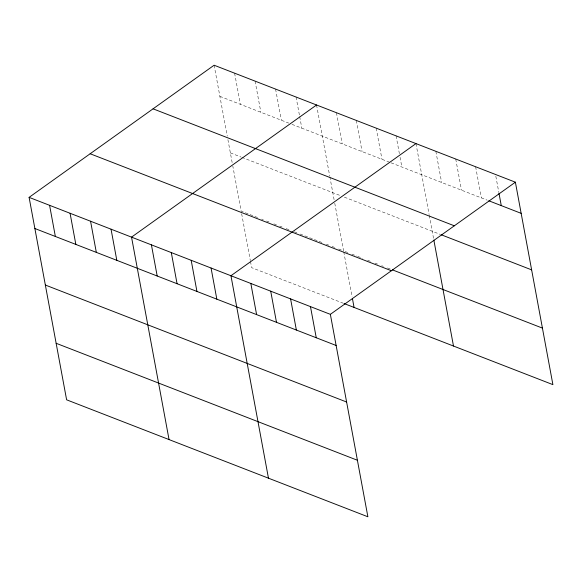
<?xml version="1.0" encoding="UTF-8"?>
<svg xmlns="http://www.w3.org/2000/svg" width="582" height="582" viewBox="0 0 582 582"><rect width="100%" height="100%" fill="white"/><g stroke="black" fill="none" stroke-linecap="round" stroke-linejoin="round"><path stroke-width="0.44" stroke-dasharray="2.91 2.18" d="M219.894 96.365L288.723 123.093M292.004 124.366L390.253 162.516M391.082 162.836L487.185 200.15M230.37 152.891L241.021 157.031M241.843 157.351L340.252 195.559M344.399 197.167L440.501 234.481M257.55 217.501L241.166 211.135L232.822 166.132M261.645 219.087L263.29 219.727M266.563 221L269.022 221.953M273.94 223.859L276.399 224.812M279.673 226.085L282.132 227.045M286.235 228.631L289.509 229.905M294.427 231.818L296.885 232.771M300.159 234.044L323.105 242.949M326.386 244.222L328.845 245.175M332.118 246.448L334.577 247.408M338.673 248.994L341.954 250.267M345.25 251.548L347.73 252.515M351.877 254.123L356.846 256.051M357.675 256.371L362.644 258.306M367.62 260.234L371.76 261.842M375.07 263.129L377.558 264.09M381.705 265.705L383.356 266.345M387.503 267.953L390.813 269.24M343.416 303.295L251.642 267.662L250.493 261.478M495.828 176.251L498.796 192.271M475.61 166.75L481.387 197.895M455.728 159.031L461.504 190.176M435.845 151.313L441.622 182.457M415.963 143.587L429.101 214.482M429.269 215.369L433.525 238.322M396.08 135.868L399.383 153.67M400.038 157.227L401.856 167.019M376.198 128.149L381.974 159.301M356.315 120.43L362.084 151.575M336.432 112.712L342.201 143.856M316.55 104.993L329.688 175.88M329.849 176.768L334.104 199.721M334.759 203.256L343.591 250.907M343.758 251.788L352.103 296.835M296.063 97.034L299.526 115.723M299.694 116.611L301.832 128.185M275.577 89.082L281.346 120.227M255.091 81.131L260.867 112.275M234.604 73.172L240.381 104.324M214.118 65.22L227.256 136.115M227.911 139.644L232.167 162.604M241.654 213.783L250.333 260.598"/><path stroke-width="0.87" d="M29.1 197.363L330.358 314.338L367.882 516.78L66.617 399.812L29.1 197.363L214.118 65.22L515.383 182.188L552.9 384.637L344.238 303.615M316.55 104.993L131.532 237.136L169.049 439.577M415.963 143.587L230.945 275.737L268.462 478.178M330.358 314.338L515.383 182.188M488.844 200.79L521.152 213.339M153.066 108.827L454.324 225.801M441.323 234.801L531.628 269.866M392.472 269.881L542.424 328.103M90.159 153.757L391.417 270.732M34.876 228.515L336.134 345.482M45.352 285.042L346.61 402.017M56.141 343.285L357.406 460.253M498.963 193.159L501.269 205.621M433.852 240.09L453.487 346.035M352.43 298.602L354.067 307.434M310.475 306.619L316.252 337.764M290.593 298.901L296.369 330.045M270.71 291.175L276.486 322.326M250.827 283.456L256.604 314.607M211.062 268.018L216.831 299.163M191.18 260.3L196.949 291.444M171.297 252.581L177.066 283.725M151.415 244.855L157.184 276.006M111.046 229.184L116.815 260.329M90.559 221.225L96.328 252.377M70.073 213.274L75.842 244.425M49.586 205.322L55.355 236.467"/></g></svg>
